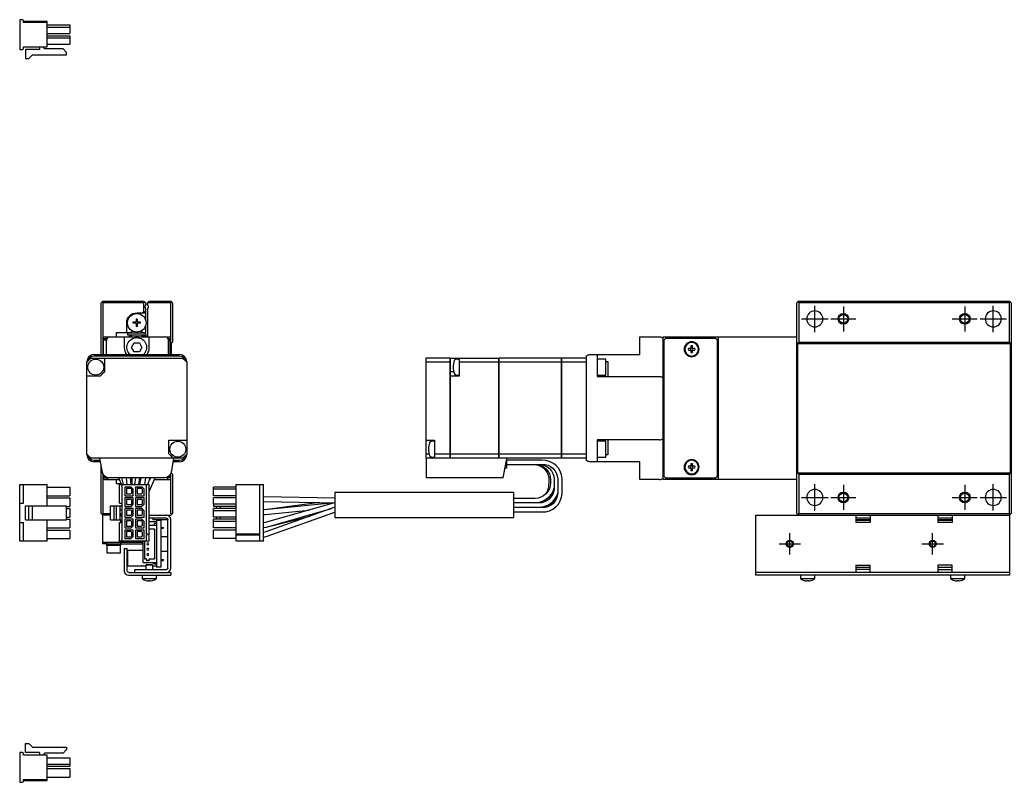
# Model space of a CAD drawing. Extents: x 0 to 547, y -8 to 245.
# Drawn here: x 269.4 to 547.1, y 20.5 to 234 of the extents above; entities that cross this region are included whole.
import ezdxf

# ---------------------------------------------------------------- set-up
doc = ezdxf.new("R2010")
doc.units = 0
doc.header["$LTSCALE"] = 0.5
doc.linetypes.add('CENTER', pattern=[50.8, 31.75, -6.35, 6.35, -6.35])
for name, color, linetype in [('MSM_CENTER', 1, 'CENTER'), ('MSM_CONTINUOUS', 7, 'CONTINUOUS'), ('MSM_NARROW', 5, 'CONTINUOUS')]:
    doc.layers.add(name, color=color, linetype=linetype)

msp = doc.modelspace()

# ---------------------------------------------------------------- linework, layer by layer
at = {"layer": 'MSM_CENTER'}
for p, q in [((492.07, 146.56), (492.07, 153.96)), ((500.07, 153.76), (500.07, 146.76)), ((534.07, 153.76), (534.07, 146.76)), ((542.07, 146.56), (542.07, 153.96)), ((488.37, 150.26), (495.77, 150.26)), ((496.57, 150.26), (503.57, 150.26)), ((530.57, 150.26), (537.57, 150.26)), ((538.37, 150.26), (545.77, 150.26)), ((492.07, 96.56), (492.07, 103.96)), ((500.07, 103.76), (500.07, 96.76)), ((534.07, 103.76), (534.07, 96.76)), ((542.07, 96.56), (542.07, 103.96)), ((488.37, 100.26), (495.77, 100.26)), ((496.57, 100.26), (503.57, 100.26)), ((530.57, 100.26), (537.57, 100.26)), ((538.37, 100.26), (545.77, 100.26)), ((485.07, 84.26), (485.07, 90.26)), ((525.07, 84.26), (525.07, 90.26)), ((482.07, 87.26), (488.07, 87.26)), ((522.07, 87.26), (528.07, 87.26))]:
    msp.add_line(p, q, dxfattribs=at)
at = {"layer": 'MSM_CONTINUOUS'}
for p, q in [((270.11, 234), (269.39, 234)), ((269.39, 234), (269.39, 225.72)), ((270.41, 233.29), (270.41, 233.7)), ((277.04, 233.54), (270.41, 233.54)), ((277.04, 233.29), (270.41, 233.29)), ((277.04, 226.43), (277.04, 233.54)), ((277.04, 232.56), (283.39, 232.56)), ((277.04, 231.96), (283.39, 231.96)), ((283.39, 232.56), (283.39, 230.16)), ((277.04, 230.16), (283.39, 230.16)), ((277.04, 229.56), (283.39, 229.56)), ((277.04, 228.96), (283.39, 228.96)), ((283.39, 229.56), (283.39, 227.16)), ((269.39, 225.72), (270.11, 225.72)), ((270.41, 226.43), (277.04, 226.43)), ((270.41, 226.02), (270.41, 226.43)), ((274.79, 225.68), (270.94, 225.68)), ((270.94, 225.68), (270.94, 223.15)), ((274.94, 226.43), (274.94, 225.83)), ((276.09, 226.15), (276.09, 226.43)), ((281.5, 225.87), (276.37, 225.87)), ((277.04, 227.16), (283.39, 227.16)), ((282.5, 224.87), (281.5, 225.87)), ((270.94, 223.15), (271.94, 223.15)), ((271.94, 223.15), (272.96, 224.17)), ((272.96, 224.17), (282.5, 224.17)), ((282.5, 224.17), (282.5, 224.87)), ((292.15, 154.76), (292.65, 155.26)), ((292.15, 140.26), (292.15, 154.76)), ((292.65, 154.76), (292.4, 155.01)), ((292.65, 155.26), (304.15, 155.26)), ((304.15, 154.76), (292.65, 154.76)), ((292.65, 154.76), (292.65, 140.26)), ((304.15, 155.26), (304.65, 154.76)), ((304.4, 155.01), (304.15, 154.76)), ((304.15, 152.46), (304.15, 154.76)), ((304.65, 154.76), (304.65, 154.32)), ((304.65, 149.88), (304.65, 153)), ((305.15, 154.76), (305.65, 155.26)), ((311.65, 154.76), (305.15, 154.76)), ((305.15, 154.76), (305.15, 154.32)), ((305.15, 153), (305.15, 145.46)), ((305.65, 155.26), (311.65, 155.26)), ((311.65, 155.26), (312.15, 154.76)), ((311.9, 155.01), (311.65, 154.76)), ((311.65, 140.26), (311.65, 154.76)), ((312.15, 154.76), (312.15, 143.76)), ((487.32, 155.01), (487.07, 154.76)), ((487.07, 95.76), (487.07, 154.76)), ((487.57, 155.26), (487.32, 155.01)), ((487.32, 155.01), (487.57, 154.76)), ((487.57, 155.26), (546.57, 155.26)), ((487.57, 154.76), (487.57, 143.76)), ((546.57, 154.76), (487.57, 154.76)), ((546.82, 155.01), (546.57, 155.26)), ((546.57, 154.76), (546.82, 155.01)), ((546.57, 143.76), (546.57, 154.76)), ((547.07, 154.76), (546.82, 155.01)), ((547.07, 154.76), (547.07, 95.76)), ((302.3, 150.16), (302.01, 150.16)), ((302.01, 150.16), (302.01, 149.37)), ((302.15, 151.96), (304.65, 151.96)), ((302.3, 150.16), (302.3, 149.37)), ((304.15, 152.46), (303.65, 151.96)), ((304.51, 151.96), (304.15, 152.46)), ((299.35, 146.46), (299.35, 149.16)), ((301.15, 149.02), (301.15, 149.31)), ((301.95, 149.31), (301.15, 149.31)), ((301.95, 149.02), (301.15, 149.02)), ((301.68, 149.31), (301.68, 149.02)), ((302.3, 149.63), (302.01, 149.63)), ((302.01, 148.96), (302.01, 148.16)), ((302.01, 148.69), (302.3, 148.69)), ((302.3, 148.16), (302.01, 148.16)), ((302.3, 148.96), (302.3, 148.16)), ((303.15, 149.31), (302.36, 149.31)), ((303.15, 149.02), (302.36, 149.02)), ((302.62, 149.31), (302.62, 149.02)), ((303.15, 149.02), (303.15, 149.31)), ((304.65, 146.46), (304.65, 148.45)), ((293.15, 145.26), (292.65, 144.76)), ((292.85, 144.76), (293.65, 144.76)), ((292.85, 140.26), (292.85, 144.76)), ((293.15, 145.26), (311.65, 145.26)), ((293.65, 144.26), (293.65, 145.26)), ((296.45, 146.46), (300.6, 146.46)), ((296.45, 145.26), (296.45, 146.46)), ((298.65, 145.26), (298.65, 142.26)), ((299.65, 145.66), (299.65, 146.26)), ((304.65, 146.26), (299.65, 146.26)), ((304.65, 145.66), (299.65, 145.66)), ((299.95, 145.26), (300.15, 145.46)), ((300.15, 145.46), (300.15, 145.26)), ((300.6, 145.46), (300.15, 145.46)), ((300.6, 146.46), (300.77, 146.76)), ((300.6, 145.46), (300.72, 145.26)), ((303.53, 146.76), (303.7, 146.46)), ((303.59, 145.26), (303.7, 145.46)), ((303.7, 146.46), (304.65, 146.46)), ((305.15, 145.46), (303.7, 145.46)), ((304.65, 145.66), (304.65, 146.26)), ((304.93, 145.46), (304.93, 145.26)), ((305.65, 142.26), (305.65, 145.26)), ((310.65, 145.06), (310.65, 145.26)), ((310.92, 144.76), (311.45, 144.76)), ((311.45, 144.76), (311.45, 140.26)), ((443.07, 140.26), (443.07, 145.26)), ((443.07, 145.26), (448.57, 145.26)), ((449.57, 145.26), (487.07, 145.26)), ((449.57, 105.26), (449.57, 145.26)), ((450.27, 144.76), (449.77, 144.26)), ((464.27, 144.76), (450.27, 144.76)), ((463.07, 144.76), (463.07, 145.26)), ((463.57, 144.76), (463.57, 145.26)), ((464.77, 144.26), (464.27, 144.76)), ((465.07, 105.26), (465.07, 145.26)), ((293.65, 144.26), (292.85, 144.26)), ((293.65, 140.26), (293.65, 144.26)), ((300.71, 142.26), (301.43, 143.51)), ((301.43, 141.01), (300.71, 142.26)), ((301.43, 143.51), (302.87, 143.51)), ((302.87, 143.51), (303.6, 142.26)), ((303.6, 142.26), (302.87, 141.01)), ((311.45, 144.26), (311.05, 144.26)), ((311.05, 140.26), (311.05, 144.26)), ((312.15, 143.76), (311.8, 143.41)), ((311.8, 143.41), (311.8, 140.26)), ((449.77, 144.26), (449.77, 106.26)), ((457.33, 142), (456.65, 142)), ((457.33, 142.68), (457.33, 142)), ((457.81, 142), (457.81, 142.68)), ((458.49, 142), (457.81, 142)), ((464.77, 106.26), (464.77, 144.26)), ((487.57, 143.76), (487.22, 143.41)), ((487.22, 143.41), (487.22, 107.11)), ((487.22, 143.41), (546.92, 143.41)), ((487.57, 143.76), (546.57, 143.76)), ((546.92, 143.41), (546.57, 143.76)), ((546.92, 107.11), (546.92, 143.41)), ((289.31, 139.26), (315, 139.26)), ((290.15, 140.26), (314.15, 140.26)), ((290.15, 139.88), (314.15, 139.88)), ((293.15, 139.26), (293.15, 135.51)), ((302.87, 141.01), (301.43, 141.01)), ((389.96, 139.26), (383.07, 139.26)), ((383.07, 139.26), (383.07, 111.26)), ((389.96, 111.26), (389.96, 139.26)), ((389.97, 139.25), (389.96, 139.25)), ((389.97, 139.26), (389.97, 111.26)), ((389.97, 139.26), (403.57, 139.26)), ((392.25, 138.99), (391.48, 138.93)), ((392.47, 139.26), (392.47, 134.26)), ((403.57, 111.26), (403.57, 139.26)), ((403.57, 139.25), (403.58, 139.25)), ((421.07, 139.26), (403.58, 139.26)), ((403.58, 139.26), (403.58, 111.26)), ((421.07, 111.26), (421.07, 139.26)), ((421.07, 139.25), (421.08, 139.25)), ((428.07, 139.26), (421.08, 139.26)), ((421.08, 139.26), (421.08, 111.26)), ((428.07, 139.88), (428.07, 110.64)), ((429.07, 140.26), (443.07, 140.26)), ((431.07, 140.26), (431.07, 134.16)), ((433.57, 139.01), (431.07, 139.01)), ((433.57, 134.51), (433.57, 139.01)), ((449.77, 139.76), (449.57, 139.76)), ((456.65, 141.52), (457.33, 141.52)), ((457.33, 141.52), (457.33, 140.84)), ((457.81, 140.84), (457.81, 141.52)), ((457.81, 141.52), (458.49, 141.52)), ((464.77, 139.76), (465.07, 139.76)), ((465.07, 139.01), (464.77, 139.01)), ((288.15, 112.26), (288.15, 138.26)), ((316.15, 138.26), (316.15, 112.26)), ((389.96, 138.11), (383.07, 138.11)), ((389.97, 138.1), (389.96, 138.1)), ((403.57, 138.11), (392.47, 138.11)), ((403.57, 138.1), (403.58, 138.1)), ((421.07, 138.11), (403.58, 138.11)), ((421.07, 138.1), (421.08, 138.1)), ((428.07, 138.11), (421.08, 138.11)), ((433.57, 138.34), (434.07, 138.34)), ((434.07, 138.34), (434.07, 134.16)), ((291.9, 134.26), (288.15, 134.26)), ((389.97, 135.51), (390.9, 135.51)), ((392.47, 134.26), (389.97, 134.26)), ((391.48, 134.6), (392.25, 134.53)), ((431.07, 134.51), (433.57, 134.51)), ((431.07, 134.16), (448.57, 134.16)), ((449.77, 135.26), (449.57, 135.26)), ((449.77, 134.26), (449.57, 134.26)), ((464.77, 133.51), (465.07, 133.51)), ((449.77, 132.76), (449.57, 132.76)), ((464.87, 130.26), (464.77, 130.26)), ((464.87, 120.26), (464.87, 130.26)), ((465.07, 130.06), (464.87, 130.26)), ((464.77, 120.26), (464.87, 120.26)), ((464.87, 120.26), (465.07, 120.46)), ((449.57, 117.76), (449.77, 117.76)), ((465.07, 117.01), (464.77, 117.01)), ((311.15, 116.26), (316.15, 116.26)), ((311.15, 112.51), (311.15, 116.26)), ((383.07, 116.26), (385.57, 116.26)), ((385.36, 115.99), (384.59, 115.93)), ((385.57, 116.26), (385.57, 111.26)), ((431.07, 116.36), (431.07, 110.26)), ((448.57, 116.36), (431.07, 116.36)), ((433.57, 116.01), (431.07, 116.01)), ((433.57, 111.51), (433.57, 116.01)), ((434.07, 116.36), (434.07, 112.18)), ((449.77, 116.26), (449.57, 116.26)), ((449.57, 115.26), (449.77, 115.26)), ((315, 111.26), (289.31, 111.26)), ((292.56, 107.25), (291.85, 111.26)), ((312.45, 111.26), (311.75, 107.25)), ((383.07, 112.51), (384.01, 112.51)), ((421.07, 111.26), (383.07, 111.26)), ((383.17, 111.26), (383.17, 105.76)), ((384.59, 111.6), (385.36, 111.53)), ((389.96, 112.42), (385.57, 112.42)), ((389.97, 112.42), (389.96, 112.42)), ((389.97, 111.27), (389.96, 111.27)), ((403.57, 112.42), (389.97, 112.42)), ((403.57, 112.42), (403.58, 112.42)), ((403.57, 111.27), (403.58, 111.27)), ((421.07, 112.42), (403.58, 112.42)), ((405.67, 111.26), (405.67, 108.46)), ((421.07, 112.42), (421.08, 112.42)), ((421.07, 111.27), (421.08, 111.27)), ((428.07, 112.42), (421.08, 112.42)), ((428.07, 111.26), (421.08, 111.26)), ((431.07, 111.51), (433.57, 111.51)), ((434.07, 112.18), (433.57, 112.18)), ((464.77, 111.51), (465.07, 111.51)), ((291.96, 110.64), (290.15, 110.64)), ((292.03, 110.26), (290.15, 110.26)), ((292.15, 95.76), (292.15, 109.56)), ((314.15, 110.26), (312.28, 110.26)), ((314.15, 110.64), (312.34, 110.64)), ((404.81, 105.76), (405.67, 110.66)), ((405.67, 108.46), (405.28, 108.46)), ((415.67, 110.71), (405.67, 110.71)), ((405.67, 109.51), (415.67, 109.51)), ((413.19, 109.51), (413.43, 109.51)), ((443.07, 110.26), (429.07, 110.26)), ((443.07, 105.26), (443.07, 110.26)), ((449.57, 110.76), (449.77, 110.76)), ((457.33, 109), (456.65, 109)), ((456.65, 108.52), (457.33, 108.52)), ((457.33, 109.68), (457.33, 109)), ((457.33, 108.52), (457.33, 107.84)), ((457.81, 109), (457.81, 109.68)), ((458.49, 109), (457.81, 109)), ((457.81, 107.84), (457.81, 108.52)), ((457.81, 108.52), (458.49, 108.52)), ((465.07, 110.76), (464.77, 110.76)), ((292.65, 106.92), (292.65, 95.76)), ((292.65, 105.76), (293.15, 105.26)), ((292.85, 105.76), (292.85, 106.54)), ((292.85, 106.26), (293.09, 106.26)), ((293.65, 105.76), (292.85, 105.76)), ((293.65, 105.26), (293.65, 105.9)), ((309.97, 105.76), (294.33, 105.76)), ((297.05, 105.76), (297.86, 103.86)), ((298.4, 103.86), (297.99, 105.76)), ((299.22, 105.76), (299.38, 103.86)), ((300.58, 103.86), (300.42, 105.76)), ((300.74, 105.76), (300.78, 103.86)), ((301.82, 105.76), (301.54, 103.86)), ((302.75, 103.86), (303.03, 105.76)), ((303.04, 103.86), (303.41, 105.76)), ((304.63, 105.76), (304.27, 103.86)), ((305.28, 103.86), (305.89, 105.76)), ((305.62, 101.91), (307.26, 105.76)), ((305.95, 105.74), (305.68, 105.13)), ((311.45, 105.76), (310.92, 105.76)), ((311.22, 106.26), (311.45, 106.26)), ((311.45, 106.54), (311.45, 105.76)), ((311.65, 95.76), (311.65, 106.92)), ((311.8, 107.58), (311.8, 107.11)), ((311.8, 107.11), (312.15, 106.76)), ((312.15, 106.76), (312.15, 95.76)), ((404.81, 105.76), (383.17, 105.76)), ((449.77, 106.26), (450.27, 105.76)), ((450.27, 105.76), (464.27, 105.76)), ((463.07, 105.26), (463.07, 105.76)), ((463.57, 105.26), (463.57, 105.76)), ((464.27, 105.76), (464.77, 106.26)), ((487.22, 107.11), (487.57, 106.76)), ((487.22, 107.11), (546.92, 107.11)), ((487.57, 106.76), (487.57, 95.76)), ((487.57, 106.76), (546.57, 106.76)), ((546.57, 106.76), (546.92, 107.11)), ((546.57, 95.76), (546.57, 106.76)), ((269.39, 88.01), (269.39, 103.86)), ((269.39, 103.86), (277.04, 103.86)), ((270.41, 98.67), (270.41, 103.86)), ((277.04, 97.87), (277.04, 103.86)), ((277.04, 103.14), (283.39, 103.14)), ((283.39, 103.14), (283.39, 100.74)), ((293.15, 105.26), (297.26, 105.26)), ((296.45, 104.06), (296.45, 105.26)), ((297.77, 104.06), (296.45, 104.06)), ((297.34, 98.67), (297.34, 103.86)), ((297.34, 103.86), (305.62, 103.86)), ((298.05, 88.01), (298.05, 103.86)), ((298.78, 103.14), (298.78, 100.74)), ((300.58, 103.14), (298.78, 103.14)), ((300.75, 105.26), (300.46, 105.26)), ((300.76, 104.86), (300.5, 104.86)), ((300.77, 104.26), (300.55, 104.26)), ((300.6, 104.06), (300.56, 104.06)), ((300.58, 103.14), (301.18, 102.54)), ((300.72, 103.86), (300.6, 104.06)), ((301.78, 103.14), (301.78, 100.74)), ((303.58, 103.14), (301.78, 103.14)), ((303.12, 104.26), (302.81, 104.26)), ((303.24, 104.86), (302.9, 104.86)), ((303.31, 105.26), (302.96, 105.26)), ((304.18, 102.54), (303.58, 103.14)), ((304.91, 90.09), (304.91, 103.86)), ((305.62, 88.01), (305.62, 103.86)), ((305.73, 105.26), (305.74, 105.26)), ((307.04, 105.26), (311.65, 105.26)), ((310.65, 105.26), (310.65, 105.46)), ((323.67, 102.54), (323.67, 103.14)), ((330.02, 103.14), (323.67, 103.14)), ((330.02, 103.86), (337.67, 103.86)), ((330.02, 88.01), (330.02, 103.86)), ((336.65, 88.01), (336.65, 103.86)), ((337.67, 88.01), (337.67, 103.86)), ((417.59, 104.75), (417.47, 103.36)), ((418.07, 105.2), (418.07, 104.32)), ((419.07, 105.35), (419.07, 102.87)), ((420.07, 105.51), (420.07, 101.41)), ((421.27, 101.41), (421.27, 105.51)), ((448.57, 105.26), (443.07, 105.26)), ((487.07, 105.26), (449.57, 105.26)), ((277.04, 100.74), (283.39, 100.74)), ((277.04, 100.14), (283.39, 100.14)), ((283.39, 100.14), (283.39, 97.74)), ((298.78, 100.74), (301.18, 100.74)), ((298.78, 100.14), (298.78, 97.74)), ((301.18, 100.14), (298.78, 100.14)), ((300.48, 102.73), (299.23, 102.73)), ((299.23, 102.73), (299.23, 101.26)), ((299.23, 101.26), (300.48, 101.26)), ((300.73, 102.48), (300.48, 102.73)), ((300.48, 101.26), (300.73, 101.51)), ((300.73, 101.51), (300.73, 102.48)), ((301.18, 100.74), (301.18, 102.54)), ((301.18, 98.34), (301.18, 100.14)), ((301.78, 100.74), (304.18, 100.74)), ((301.78, 100.14), (301.78, 97.74)), ((304.18, 100.14), (301.78, 100.14)), ((303.48, 102.73), (302.23, 102.73)), ((302.23, 102.73), (302.23, 101.26)), ((302.23, 101.26), (303.48, 101.26)), ((303.73, 102.48), (303.48, 102.73)), ((303.48, 101.26), (303.73, 101.51)), ((303.73, 101.51), (303.73, 102.48)), ((304.18, 100.74), (304.18, 102.54)), ((304.18, 98.34), (304.18, 100.14)), ((330.02, 102.54), (323.67, 102.54)), ((323.67, 100.74), (323.67, 102.54)), ((330.02, 100.74), (323.67, 100.74)), ((323.67, 98.34), (323.67, 100.14)), ((330.02, 100.14), (323.67, 100.14)), ((337.78, 100.46), (337.67, 100.46)), ((357.67, 100.06), (337.78, 100.46)), ((357.67, 101.61), (357.67, 94.61)), ((407.67, 101.61), (357.67, 101.61)), ((407.67, 101.61), (407.67, 94.61)), ((413.67, 100.01), (407.67, 100.01)), ((420.06, 101.42), (420.07, 101.45)), ((269.39, 98.67), (270.41, 98.67)), ((270.94, 94.01), (270.94, 97.87)), ((270.94, 97.87), (282.5, 97.87)), ((271.94, 94.01), (271.94, 97.87)), ((272.96, 94.01), (272.96, 97.87)), ((282.5, 94.01), (282.5, 97.87)), ((282.5, 97.74), (283.39, 97.74)), ((294.77, 94.01), (294.77, 97.87)), ((294.77, 97.87), (297.8, 97.87)), ((295.79, 94.01), (295.79, 97.87)), ((296.49, 94.01), (296.49, 97.87)), ((297.34, 98.67), (298.05, 98.67)), ((297.49, 94.01), (297.49, 97.87)), ((298.78, 97.74), (300.58, 97.74)), ((300.48, 99.73), (299.23, 99.73)), ((299.23, 99.73), (299.23, 98.26)), ((299.23, 98.26), (300.48, 98.26)), ((300.73, 99.48), (300.48, 99.73)), ((300.48, 98.26), (300.73, 98.51)), ((300.58, 97.74), (301.18, 98.34)), ((300.73, 98.51), (300.73, 99.48)), ((301.78, 97.74), (303.58, 97.74)), ((303.48, 99.73), (302.23, 99.73)), ((302.23, 99.73), (302.23, 98.26)), ((302.23, 98.26), (303.48, 98.26)), ((303.73, 99.48), (303.48, 99.73)), ((303.48, 98.26), (303.73, 98.51)), ((304.18, 98.34), (303.58, 97.74)), ((303.73, 98.51), (303.73, 99.48)), ((330.02, 98.34), (323.67, 98.34)), ((323.67, 98.34), (323.67, 97.74)), ((330.02, 97.74), (323.67, 97.74)), ((324.56, 97.14), (324.56, 97.74)), ((325.56, 97.14), (325.56, 97.74)), ((337.67, 99.16), (337.75, 99.16)), ((337.67, 99.16), (337.82, 99.16)), ((337.75, 99.16), (357.67, 98.76)), ((353.37, 98.85), (337.91, 96.8)), ((357.55, 98.75), (337.95, 96.79)), ((357.58, 98.76), (338.16, 93.23)), ((357.67, 97.5), (338.27, 90.61)), ((407.67, 98.81), (414.67, 98.81)), ((414.67, 98.71), (407.67, 98.71)), ((407.67, 97.51), (414.67, 97.51)), ((415.67, 97.41), (407.67, 97.41)), ((415.38, 98.86), (414.17, 98.71)), ((414.67, 98.81), (415.38, 98.87)), ((415.38, 98.87), (415.41, 98.87)), ((415.41, 98.87), (415.38, 98.86)), ((282.5, 97.14), (283.39, 97.14)), ((282.5, 94.74), (283.39, 94.74)), ((283.39, 97.14), (283.39, 94.74)), ((292.65, 95.26), (292.15, 95.76)), ((292.4, 95.51), (292.65, 95.76)), ((292.65, 95.76), (294.77, 95.76)), ((294.77, 95.26), (292.65, 95.26)), ((292.65, 87.26), (292.65, 95.26)), ((297.49, 96.77), (298.05, 96.77)), ((297.49, 95.76), (298.05, 95.76)), ((298.05, 95.26), (297.49, 95.26)), ((297.49, 95.12), (298.05, 95.12)), ((297.65, 95.12), (297.65, 95.26)), ((298.78, 97.14), (298.78, 94.74)), ((301.18, 97.14), (298.78, 97.14)), ((298.78, 94.74), (300.58, 94.74)), ((300.48, 96.73), (299.23, 96.73)), ((299.23, 96.73), (299.23, 95.26)), ((299.23, 95.26), (300.48, 95.26)), ((300.73, 96.48), (300.48, 96.73)), ((300.48, 95.26), (300.73, 95.51)), ((300.58, 94.74), (301.18, 95.34)), ((300.73, 95.51), (300.73, 96.48)), ((301.18, 95.34), (301.18, 97.14)), ((301.78, 97.14), (301.78, 94.74)), ((303.58, 97.14), (301.78, 97.14)), ((301.78, 94.74), (304.18, 94.74)), ((303.48, 96.73), (302.23, 96.73)), ((302.23, 96.73), (302.23, 95.26)), ((302.23, 95.26), (303.48, 95.26)), ((303.73, 96.48), (303.48, 96.73)), ((303.48, 95.26), (303.73, 95.51)), ((304.18, 96.54), (303.58, 97.14)), ((303.73, 95.51), (303.73, 96.48)), ((304.18, 94.74), (304.18, 96.54)), ((305.65, 94.46), (305.65, 95.26)), ((305.65, 95.26), (311.65, 95.26)), ((310.45, 94.46), (305.65, 94.46)), ((306.65, 94.46), (306.65, 93.96)), ((311.65, 95.76), (311.9, 95.51)), ((312.15, 95.76), (311.65, 95.26)), ((330.02, 97.14), (323.67, 97.14)), ((323.67, 96.54), (323.67, 97.14)), ((330.02, 96.54), (323.67, 96.54)), ((323.67, 94.74), (323.67, 96.54)), ((330.02, 94.74), (323.67, 94.74)), ((324.56, 94.14), (324.56, 94.74)), ((325.56, 94.14), (325.56, 94.74)), ((337.95, 96.79), (337.67, 96.77)), ((337.67, 95.47), (338.08, 95.5)), ((338.08, 95.5), (350.48, 96.74)), ((338.43, 91.93), (350.74, 95.04)), ((338.52, 91.98), (356.73, 97.17)), ((338.7, 89.39), (357.67, 96.12)), ((357.67, 94.61), (407.67, 94.61)), ((407.67, 96.21), (415.67, 96.21)), ((475.57, 78.46), (475.57, 95.26)), ((475.57, 95.26), (546.57, 95.26)), ((487.07, 95.76), (487.57, 95.26)), ((487.57, 95.76), (487.32, 95.51)), ((487.57, 95.76), (546.57, 95.76)), ((503.57, 95.26), (503.57, 93.26)), ((504.52, 94.46), (503.57, 94.46)), ((506.62, 94.46), (504.52, 94.46)), ((507.57, 94.46), (506.62, 94.46)), ((507.57, 95.26), (507.57, 93.26)), ((526.57, 95.26), (526.57, 93.26)), ((527.52, 94.46), (526.57, 94.46)), ((529.62, 94.46), (527.52, 94.46)), ((530.57, 94.46), (529.62, 94.46)), ((530.57, 95.26), (530.57, 93.26)), ((546.82, 95.51), (546.57, 95.76)), ((546.57, 95.26), (547.07, 95.76)), ((546.57, 95.26), (546.57, 78.46)), ((269.39, 93.21), (270.41, 93.21)), ((270.41, 88.01), (270.41, 93.21)), ((270.94, 94.01), (282.5, 94.01)), ((277.04, 88.01), (277.04, 94.01)), ((277.04, 91.74), (283.39, 91.74)), ((282.5, 94.14), (283.39, 94.14)), ((283.39, 94.14), (283.39, 91.74)), ((294.77, 94.01), (297.8, 94.01)), ((297.34, 88.01), (297.34, 93.21)), ((297.34, 93.21), (298.05, 93.21)), ((297.65, 93.21), (297.65, 94.01)), ((298.78, 94.14), (298.78, 91.74)), ((301.18, 94.14), (298.78, 94.14)), ((298.78, 91.74), (300.58, 91.74)), ((300.48, 93.73), (299.23, 93.73)), ((299.23, 93.73), (299.23, 92.26)), ((299.23, 92.26), (300.48, 92.26)), ((300.73, 93.48), (300.48, 93.73)), ((300.48, 92.26), (300.73, 92.51)), ((300.58, 91.74), (301.18, 92.34)), ((300.73, 92.51), (300.73, 93.48)), ((301.18, 92.34), (301.18, 94.14)), ((301.78, 94.14), (301.78, 91.74)), ((303.58, 94.14), (301.78, 94.14)), ((301.78, 91.74), (304.18, 91.74)), ((303.48, 93.73), (302.23, 93.73)), ((302.23, 93.73), (302.23, 92.26)), ((302.23, 92.26), (303.48, 92.26)), ((303.73, 93.48), (303.48, 93.73)), ((303.48, 92.26), (303.73, 92.51)), ((304.18, 93.54), (303.58, 94.14)), ((303.73, 92.51), (303.73, 93.48)), ((304.18, 91.74), (304.18, 93.54)), ((305.62, 93.51), (307.65, 93.51)), ((305.62, 92.51), (307.65, 92.51)), ((310.65, 93.96), (306.65, 93.96)), ((307.1, 92.51), (307.1, 92.97)), ((307.65, 92.97), (307.1, 92.97)), ((308.85, 93.76), (307.65, 93.76)), ((307.65, 93.76), (307.65, 80.76)), ((308.85, 93.76), (308.85, 80.76)), ((308.85, 91.89), (309.65, 91.89)), ((308.85, 91.64), (309.65, 91.64)), ((309.65, 91.64), (309.65, 91.89)), ((310.65, 93.96), (310.65, 94.41)), ((310.85, 80.46), (310.85, 94.06)), ((311.65, 80.46), (311.65, 94.06)), ((330.02, 94.14), (323.67, 94.14)), ((323.67, 93.54), (323.67, 94.14)), ((330.02, 93.54), (323.67, 93.54)), ((323.67, 91.74), (323.67, 93.54)), ((330.02, 91.74), (323.67, 91.74)), ((338.16, 93.23), (337.67, 93.12)), ((337.67, 91.81), (338.52, 91.98)), ((337.67, 91.8), (338.43, 91.93)), ((507.57, 93.96), (503.57, 93.96)), ((507.57, 93.76), (503.57, 93.76)), ((507.57, 93.26), (503.57, 93.26)), ((530.57, 93.96), (526.57, 93.96)), ((530.57, 93.76), (526.57, 93.76)), ((530.57, 93.26), (526.57, 93.26)), ((277.04, 91.14), (283.39, 91.14)), ((283.39, 91.14), (283.39, 88.74)), ((298.78, 91.14), (298.78, 88.74)), ((301.18, 91.14), (298.78, 91.14)), ((300.48, 90.73), (299.23, 90.73)), ((299.23, 90.73), (299.23, 89.26)), ((299.23, 89.26), (300.48, 89.26)), ((300.73, 90.48), (300.48, 90.73)), ((300.48, 89.26), (300.73, 89.51)), ((300.58, 88.74), (301.18, 89.34)), ((300.73, 89.51), (300.73, 90.48)), ((301.18, 89.34), (301.18, 91.14)), ((304.18, 91.14), (301.78, 91.14)), ((301.78, 91.14), (301.78, 88.74)), ((303.48, 90.73), (302.23, 90.73)), ((302.23, 90.73), (302.23, 89.26)), ((302.23, 89.26), (303.48, 89.26)), ((303.73, 90.48), (303.48, 90.73)), ((303.48, 89.26), (303.73, 89.51)), ((303.73, 89.51), (303.73, 90.48)), ((304.18, 88.74), (304.18, 91.14)), ((304.91, 90.09), (305.01, 90.09)), ((305.01, 89.79), (304.91, 89.79)), ((304.91, 88.01), (304.91, 89.79)), ((305.62, 91.51), (307.15, 91.51)), ((307.15, 91.51), (307.15, 83.01)), ((310.85, 89.26), (308.85, 89.26)), ((323.67, 88.74), (323.67, 91.14)), ((330.02, 91.14), (323.67, 91.14)), ((330.02, 90.09), (336.65, 90.09)), ((330.02, 89.79), (336.65, 89.79)), ((338.27, 90.62), (337.67, 90.45)), ((338.27, 90.61), (337.67, 90.45)), ((337.67, 89.13), (338.7, 89.39)), ((277.04, 88.01), (269.39, 88.01)), ((277.04, 88.74), (283.39, 88.74)), ((292.65, 87.76), (303.65, 87.76)), ((293.65, 87.26), (292.65, 87.26)), ((293.65, 87.76), (293.65, 86.76)), ((293.65, 87.26), (303.65, 87.26)), ((297.65, 86.76), (293.65, 86.76)), ((293.75, 86.76), (293.75, 84.76)), ((297.4, 88.01), (297.15, 87.76)), ((305.62, 88.01), (297.34, 88.01)), ((297.55, 84.76), (297.55, 86.76)), ((297.65, 86.76), (297.65, 88.01)), ((298.78, 88.74), (300.58, 88.74)), ((301.78, 88.74), (304.18, 88.74)), ((303.65, 87.76), (303.65, 87.26)), ((303.95, 82.01), (303.95, 88.01)), ((304.45, 83.01), (304.45, 88.01)), ((330.02, 88.74), (323.67, 88.74)), ((337.67, 88.01), (330.02, 88.01)), ((293.75, 84.76), (297.55, 84.76)), ((298.65, 85.96), (298.65, 79.66)), ((298.65, 85.96), (299.45, 85.96)), ((299.45, 79.76), (299.45, 85.96)), ((299.65, 81.01), (299.65, 85.51)), ((299.65, 85.51), (303.95, 85.51)), ((308.85, 85.26), (310.85, 85.26)), ((304.65, 81.01), (299.65, 81.01)), ((303.95, 82.01), (307.65, 82.01)), ((305, 83.01), (304.45, 83.01)), ((304.85, 81.46), (304.65, 81.26)), ((306.65, 81.26), (304.65, 81.26)), ((304.65, 81.26), (304.65, 80.06)), ((304.85, 81.46), (306.45, 81.46)), ((305, 82.51), (305, 83.01)), ((305.5, 82.51), (305, 82.51)), ((307.15, 83.01), (305.5, 83.01)), ((305.5, 83.01), (305.5, 82.51)), ((306.65, 81.26), (306.45, 81.46)), ((306.65, 80.06), (306.65, 81.26)), ((307.65, 81.01), (306.65, 81.01)), ((306.85, 81.78), (306.85, 82.01)), ((307.65, 81.78), (306.85, 81.78)), ((307.1, 81.56), (307.1, 81.78)), ((307.65, 81.56), (307.1, 81.56)), ((308.85, 80.76), (307.65, 80.76)), ((308.85, 82.89), (309.65, 82.89)), ((308.85, 82.64), (309.65, 82.64)), ((309.65, 82.64), (309.65, 82.89)), ((503.57, 81.26), (507.57, 81.26)), ((503.57, 81.26), (503.57, 79.26)), ((503.57, 80.76), (507.57, 80.76)), ((507.57, 79.26), (507.57, 81.26)), ((530.57, 81.26), (526.57, 81.26)), ((526.57, 81.26), (526.57, 79.26)), ((526.57, 80.76), (530.57, 80.76)), ((530.57, 79.26), (530.57, 81.26)), ((299.85, 78.46), (311.65, 78.46)), ((299.95, 79.26), (311.65, 79.26)), ((301.65, 79.26), (301.65, 80.06)), ((301.65, 80.06), (310.45, 80.06)), ((303.65, 78.46), (303.65, 77.56)), ((307.65, 77.56), (307.65, 78.46)), ((311.65, 79.26), (311.65, 78.46)), ((546.57, 79.26), (475.57, 79.26)), ((546.57, 78.46), (475.57, 78.46)), ((488.07, 78.46), (488.07, 77.56)), ((492.07, 77.56), (492.07, 78.46)), ((507.57, 80.06), (503.57, 80.06)), ((526.57, 80.06), (530.57, 80.06)), ((530.07, 78.46), (530.07, 77.56)), ((534.07, 77.56), (534.07, 78.46)), ((303.65, 77.56), (307.65, 77.56)), ((304.7, 77.01), (304.72, 77.01)), ((305.45, 77.01), (305.85, 77.01)), ((305.45, 76.87), (305.45, 77.01)), ((305.85, 77.01), (305.85, 76.87)), ((306.58, 77.01), (306.6, 77.01)), ((488.07, 77.56), (492.07, 77.56)), ((489.12, 77.01), (489.14, 77.01)), ((489.87, 77.01), (490.27, 77.01)), ((489.87, 76.87), (489.87, 77.01)), ((490.27, 77.01), (490.27, 76.87)), ((491, 77.01), (491.02, 77.01)), ((530.07, 77.56), (534.07, 77.56)), ((531.12, 77.01), (531.14, 77.01)), ((531.87, 77.01), (532.27, 77.01)), ((531.87, 76.87), (531.87, 77.01)), ((532.27, 77.01), (532.27, 76.87)), ((533, 77.01), (533.02, 77.01)), ((270.94, 31.38), (271.94, 31.38)), ((270.94, 28.85), (270.94, 31.38)), ((271.94, 31.38), (272.96, 30.36)), ((269.39, 28.81), (269.39, 20.53)), ((270.11, 28.81), (269.39, 28.81)), ((270.41, 28.1), (270.41, 28.51)), ((277.04, 28.1), (270.41, 28.1)), ((274.79, 28.85), (270.94, 28.85)), ((272.96, 30.36), (282.5, 30.36)), ((274.94, 28.7), (274.94, 28.1)), ((276.09, 28.1), (276.09, 28.38)), ((281.5, 28.66), (276.37, 28.66)), ((277.04, 20.99), (277.04, 28.1)), ((282.5, 29.66), (281.5, 28.66)), ((282.5, 30.36), (282.5, 29.66)), ((277.04, 27.37), (283.39, 27.37)), ((277.04, 25.57), (283.39, 25.57)), ((283.39, 27.37), (283.39, 24.97)), ((277.04, 24.97), (283.39, 24.97)), ((277.04, 24.37), (283.39, 24.37)), ((283.39, 24.37), (283.39, 21.97)), ((269.39, 20.53), (270.11, 20.53)), ((270.41, 20.83), (270.41, 21.24)), ((270.41, 21.24), (277.04, 21.24)), ((270.41, 20.99), (277.04, 20.99)), ((277.04, 21.97), (283.39, 21.97))]:
    msp.add_line(p, q, dxfattribs=at)
for centre, radius in [((302.15, 149.16), 2.6), ((500.07, 150.26), 1.23), ((534.07, 150.26), 1.23), ((290.65, 136.76), 2.23), ((313.65, 113.76), 2.23), ((500.07, 100.26), 1.23), ((534.07, 100.26), 1.23), ((485.07, 87.26), 0.783), ((525.07, 87.26), 0.783)]:
    msp.add_circle(centre, radius, dxfattribs=at)
at = {"layer": 'MSM_CONTINUOUS', "extrusion": (0, 0, -1)}
for centre, radius in [((-492.07, 150.26), 2.25), ((-542.07, 150.26), 2.25), ((-457.57, 141.76), 2.1), ((-457.57, 141.76), 1.9), ((-457.57, 108.76), 2.1), ((-457.57, 108.76), 1.9), ((-492.07, 100.26), 2.25), ((-542.07, 100.26), 2.25), ((-305.25, 87.26), 0.25), ((-305.25, 85.76), 0.25), ((-305.25, 84.26), 0.25)]:
    msp.add_circle(centre, radius, dxfattribs=at)
at = {"layer": 'MSM_CONTINUOUS'}
for centre, radius, start, end in [((270.11, 233.7), 0.3, 360, 90), ((270.11, 226.02), 0.3, 270, 360), ((305.4, 153.66), 1, 138.5904, 221.4096), ((304.4, 153.66), 1, 318.5904, 41.4096), ((294.65, 144.26), 1, 90, 180), ((302.15, 145.96), 1.59, 143.8027, 169.1069), ((302.15, 145.96), 1.59, 190.893, 206.1641), ((302.15, 145.96), 1.59, 10.8931, 36.1973), ((302.15, 145.96), 1.59, 333.8359, 349.107), ((310.05, 144.26), 1, 0, 90), ((302.15, 142.26), 3.5, 180, 214.8499), ((302.15, 142.26), 3.5, 325.1501, 0), ((457.57, 141.76), 0.95, 165.3667, 194.6333), ((457.57, 141.76), 0.365, 138.8496, 221.1504), ((457.57, 141.76), 0.95, 75.3667, 104.6333), ((457.57, 141.76), 0.365, 48.8496, 131.1504), ((457.57, 141.76), 0.365, 318.8496, 41.1504), ((457.57, 141.76), 0.95, 345.3667, 14.6333), ((290.15, 138.26), 2, 90, 180), ((314.15, 138.26), 2, 0, 90), ((391.53, 138.43), 0.5, 95, 162.3708), ((392.27, 138.79), 0.2, 360, 95), ((457.57, 141.76), 0.365, 228.8496, 311.1504), ((457.57, 141.76), 0.95, 255.3667, 284.6333), ((396.77, 136.76), 6, 162.3708, 197.6292), ((391.53, 135.1), 0.5, 197.6292, 265), ((392.27, 134.73), 0.2, 265, 0), ((448.57, 117.86), 1.5, 270, 311.8103), ((389.88, 113.76), 6, 162.3708, 197.6292), ((384.64, 115.43), 0.5, 95, 162.3708), ((385.38, 115.79), 0.2, 18.1949, 95), ((290.15, 112.26), 2, 180, 270), ((314.15, 112.26), 2, 270, 0), ((384.64, 112.1), 0.5, 197.6292, 265), ((385.38, 111.73), 0.2, 265, 341.8051), ((415.86, 105.3), 5.41, 2.1863, 92.0343), ((457.57, 108.76), 0.95, 165.3667, 194.6333), ((457.57, 108.76), 0.365, 138.8496, 221.1504), ((457.57, 108.76), 0.95, 75.3667, 104.6333), ((457.57, 108.76), 0.365, 48.8496, 131.1504), ((457.57, 108.76), 0.365, 228.8496, 311.1504), ((457.57, 108.76), 0.365, 318.8496, 41.1504), ((457.57, 108.76), 0.95, 345.3667, 14.6333), ((294.65, 106.26), 1, 203.447, 270), ((310.05, 106.26), 1, 270, 351.4849), ((448.57, 106.76), 1.5, 270, 311.8103), ((457.57, 108.76), 0.95, 255.3667, 284.6333), ((302.15, 104.56), 1.59, 153.8358, 169.1069), ((302.15, 104.56), 1.59, 190.893, 206.1641), ((413.7, 104.4), 5.59, 269.7079, 344.0346), ((414.74, 103.08), 5.57, 269.2277, 342.6191), ((415.87, 101.61), 5.41, 267.9067, 357.8727), ((310.45, 94.06), 1.2, 0, 90), ((299.85, 79.66), 1.2, 180, 270), ((310.45, 80.46), 1.2, 270, 0), ((305.65, 80.06), 3.2, 231.3178, 252.73), ((305.65, 80.06), 3.19, 253.0947, 266.4096), ((305.65, 80.06), 3.19, 273.5904, 286.9053), ((305.65, 80.06), 3.2, 287.27, 308.6822), ((490.07, 80.06), 3.2, 231.3178, 252.73), ((490.07, 80.06), 3.19, 253.0947, 266.4096), ((490.07, 80.06), 3.19, 273.5904, 286.9053), ((490.07, 80.06), 3.2, 287.27, 308.6822), ((532.07, 80.06), 3.2, 231.3178, 252.73), ((532.07, 80.06), 3.19, 253.0947, 266.4096), ((532.07, 80.06), 3.19, 273.5904, 286.9053), ((532.07, 80.06), 3.2, 287.27, 308.6822), ((270.11, 28.51), 0.3, 0, 90), ((274.79, 28.7), 0.15, 0, 90), ((276.37, 28.38), 0.28, 90, 180), ((270.11, 20.83), 0.3, 270, 0)]:
    msp.add_arc(centre, radius, start, end, dxfattribs=at)
at = {"layer": 'MSM_CONTINUOUS', "extrusion": (0, 0, -1)}
for centre, radius, start, end in [((-274.79, 225.83), 0.15, 180, 270), ((-276.37, 226.15), 0.28, 270, 0), ((-302.15, 149.16), 2.8, 0, 90), ((-301.95, 149.37), 0.06, 180, 270), ((-301.95, 148.96), 0.06, 90, 180), ((-302.36, 149.37), 0.06, 270, 0), ((-302.36, 148.96), 0.06, 0, 90), ((-302.15, 142.26), 2.75, 313.3418, 226.6582), ((-302.27, 145.85), 1.75, 31.3783, 37.006), ((-302.15, 142.76), 2.6, 74.0576, 105.9424), ((-302.04, 145.85), 1.75, 142.994, 148.6217), ((-448.57, 143.76), 1.5, 90, 131.8103), ((-302.15, 125.26), 19, 42.5374, 47.4636), ((-290.15, 138.26), 1.62, 9.7266, 90), ((-314.15, 138.26), 1.62, 90, 170.2833), ((-302.15, 125.26), 19, 132.5364, 137.4636), ((-429.07, 138.76), 1.5, 48.1897, 90), ((-279.11, 148.31), 19, 222.3336, 227.6664), ((-448.57, 132.66), 1.5, 90, 131.8103), ((-302.15, 125.26), 19, 312.5374, 317.4626), ((-290.15, 112.26), 1.62, 270, 350.2637), ((-325.2, 125.31), 19, 312.3336, 317.6664), ((-314.15, 112.26), 1.62, 189.7264, 270), ((-302.15, 125.26), 19, 222.5364, 227.4626), ((-413.22, 105.12), 4.39, 89.8692, 184.9179), ((-413.71, 105.16), 4.36, 89.4143, 179.4108), ((-414.79, 105.23), 4.29, 88.4433, 178.358), ((-415.86, 105.3), 4.22, 87.4296, 177.1458), ((-429.07, 111.76), 1.5, 270, 311.8103), ((-294.33, 107.56), 1.8, 270, 350), ((-302.15, 108.26), 2.75, 245.38, 251.7789), ((-309.97, 107.56), 1.8, 190, 270), ((-302.15, 101.36), 2.6, 103.4564, 105.9424), ((-413.71, 104.37), 4.36, 180.6063, 270.5686), ((-414.78, 103), 4.29, 181.6879, 271.5108), ((-413.12, 103.75), 4.37, 185.0458, 217.0419), ((-414.77, 102.86), 5.45, 203.9954, 268.8909), ((-415.85, 101.63), 4.22, 182.931, 272.4936), ((-297.8, 98.12), 0.25, 180, 270), ((-310.45, 94.06), 0.4, 90, 180), ((-297.8, 93.76), 0.25, 90, 180), ((-305.01, 89.94), 0.15, 90, 270), ((-299.95, 79.76), 0.5, 270, 0), ((-310.45, 80.46), 0.4, 180, 270)]:
    msp.add_arc(centre, radius, start, end, dxfattribs=at)
at = {"layer": 'MSM_NARROW'}
for centre, radius in [((500.07, 150.26), 1.5), ((534.07, 150.26), 1.5), ((500.07, 100.26), 1.5), ((534.07, 100.26), 1.5), ((485.07, 87.26), 1), ((525.07, 87.26), 1)]:
    msp.add_circle(centre, radius, dxfattribs=at)

doc.saveas('drawing.dxf')
